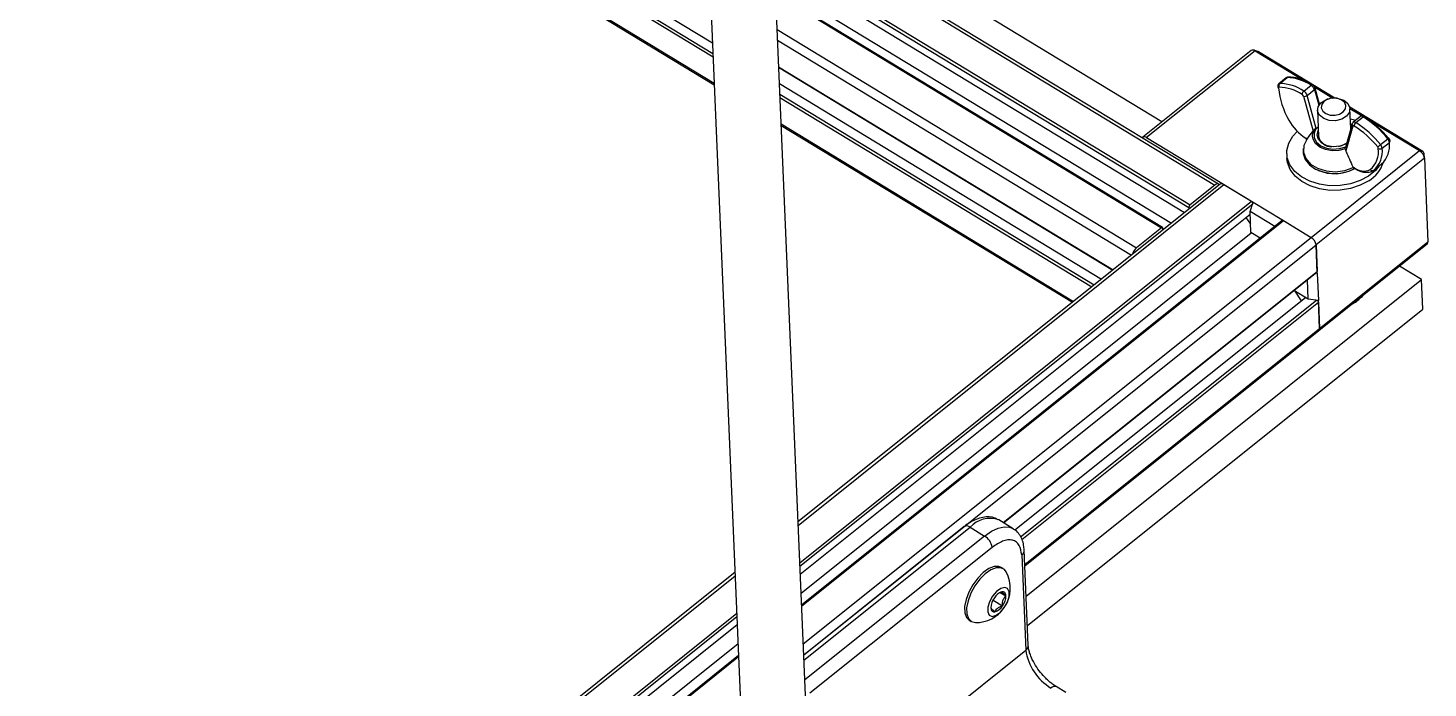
# Model space of a CAD drawing. Header units: millimetres. Extents: x -206 to 279, y 0 to 384.
# Drawn here: x -110.6 to -38.8, y 262.3 to 296.1 of the extents above; entities that cross this region are included whole.
import ezdxf

# ---------------------------------------------------------------- set-up
doc = ezdxf.new("R2010")
doc.units = ezdxf.units.MM

msp = doc.modelspace()

# ---------------------------------------------------------------- linework, layer by layer
at = {"color": 7, "linetype": 'Continuous', "lineweight": 25}
for p, q in [((-132.9086, 330.2383), (-75.4579, 295.3487)), ((-133.2435, 328.3467), (-75.3664, 293.1981)), ((-70.5699, 258.8861), (-72.7133, 309.2544)), ((-75.9327, 306.5062), (-73.9002, 258.7444)), ((-52.4208, 291.2972), (-72.4672, 303.4713)), ((-49.5242, 288.1024), (-72.4045, 301.9975)), ((-72.2951, 299.4279), (-51.2537, 286.6496)), ((-72.2538, 298.4561), (-51.9262, 286.1113)), ((-52.3918, 285.8767), (-72.2312, 297.9251)), ((-47.8434, 294.9616), (-53.4, 290.5134)), ((-47.6453, 294.9395), (-53.2018, 290.4912)), ((-47.4893, 294.9032), (-47.7197, 294.9738)), ((-47.6453, 294.9395), (-45.1016, 293.3947)), ((-47.6453, 294.9395), (-47.4706, 294.8946)), ((-43.5609, 292.5202), (-47.4706, 294.8946)), ((-72.0684, 294.1014), (-54.9395, 283.699)), ((-46.3775, 293.2682), (-46.0064, 293.5654)), ((-72.033, 293.2688), (-55.5156, 283.2378)), ((-46.049, 293.5506), (-46.4201, 293.2535)), ((-45.1413, 292.8757), (-44.7702, 293.1728)), ((-44.9699, 292.6522), (-44.5987, 292.9493)), ((-44.5951, 293.0871), (-43.6596, 292.519)), ((-44.3389, 292.2044), (-44.5634, 293.0211)), ((-44.5634, 293.0211), (-44.5626, 293.0171)), ((-45.1613, 292.6128), (-44.669, 290.822)), ((-44.5053, 290.9621), (-44.9699, 292.6522)), ((-43.7684, 292.505), (-43.8096, 292.497)), ((-43.4639, 292.5118), (-43.5056, 292.5162)), ((-44.4451, 291.8995), (-44.3883, 290.5649)), ((-39.0451, 289.7778), (-42.792, 292.0533)), ((-42.7808, 291.9853), (-42.1503, 291.6024)), ((-42.737, 290.9622), (-42.7799, 291.9703)), ((-42.7577, 291.4482), (-42.484, 291.3801)), ((-42.2452, 291.5712), (-42.6164, 291.2741)), ((-42.4787, 291.2587), (-42.1076, 291.5558)), ((-71.9415, 291.1182), (-57.0037, 282.0465)), ((-44.5053, 290.9621), (-44.4085, 291.0396)), ((-42.6725, 291.1889), (-43.0142, 289.9879)), ((-42.6317, 291.0766), (-42.9937, 289.8046)), ((-42.7471, 291.1997), (-42.6829, 291.1524)), ((-42.6164, 291.2741), (-42.6022, 291.2826)), ((-41.7629, 291.3671), (-39.2197, 289.8227)), ((-53.4023, 290.5115), (-53.3999, 290.4561)), ((-53.2018, 290.4912), (-47.7376, 287.1728)), ((-44.975, 290.4187), (-45.0447, 290.461)), ((-45.024, 290.4166), (-44.9913, 290.3967)), ((-44.9877, 290.4017), (-44.975, 290.4187)), ((-41.2113, 290.1308), (-40.8401, 290.4279)), ((-41.1296, 289.9477), (-40.7584, 290.2448)), ((-46.0179, 289.6597), (-46.0078, 289.4217)), ((-45.173, 289.9271), (-45.1796, 289.8444)), ((-44.7763, 285.3744), (-39.2197, 289.8227)), ((-38.9618, 289.4341), (-44.5184, 284.9859)), ((-39.2197, 289.8227), (-39.0451, 289.7778)), ((-38.9623, 289.4424), (-38.9807, 289.6828)), ((-38.9618, 289.4341), (-38.7794, 285.1489)), ((-44.4295, 288.8228), (-44.3956, 288.8081)), ((-42.6363, 288.9984), (-42.5666, 288.956)), ((-42.6363, 288.9984), (-42.6101, 288.9578)), ((-42.59, 288.9384), (-42.5459, 288.9116)), ((-42.5665, 288.886), (-42.5341, 288.9035)), ((-41.5279, 288.8408), (-41.1568, 289.1379)), ((-49.4351, 288.1055), (-71.0761, 270.7811)), ((-49.7074, 288.0555), (-50.9768, 287.0393)), ((-49.2369, 288.0833), (-47.8244, 287.2255)), ((-47.9018, 286.7003), (-47.7376, 287.1728)), ((-47.7376, 287.1728), (-46.2756, 286.2849)), ((-70.9622, 268.1059), (-47.8963, 286.5709)), ((-51.0406, 286.9144), (-51.0367, 286.8233)), ((-48.1102, 286.3996), (-47.8738, 286.0435)), ((-46.6338, 285.9303), (-47.9018, 286.7003)), ((-47.856, 285.6256), (-47.9018, 286.7003)), ((-46.2483, 286.2389), (-70.8943, 266.509)), ((-52.4467, 285.8626), (-53.7161, 284.8464)), ((-52.373, 285.7536), (-52.3769, 285.8447)), ((-46.2756, 286.2849), (-46.3082, 286.1909)), ((-46.2756, 286.2849), (-46.2728, 286.2193)), ((-46.2756, 286.2849), (-44.7763, 285.3744)), ((-46.1888, 286.2323), (-44.7763, 285.3744)), ((-70.9208, 267.1331), (-47.8359, 285.6134)), ((-47.3774, 285.335), (-47.856, 285.6256)), ((-44.4571, 283.5456), (-44.5184, 284.9859)), ((-44.5184, 284.9859), (-44.4606, 283.6289)), ((-44.3755, 280.5909), (-38.8189, 285.0391)), ((-44.336, 280.7006), (-38.7794, 285.1489)), ((-60.5371, 270.7357), (-44.4725, 283.596)), ((-44.5248, 283.5541), (-44.4571, 283.5456)), ((-44.5016, 283.5726), (-44.4571, 283.5456)), ((-44.4571, 283.5456), (-44.3973, 282.1409)), ((-39.1051, 283.2106), (-40.2412, 283.9006)), ((-59.3799, 266.98), (-39.1051, 283.2106)), ((-44.9188, 282.2068), (-44.9613, 283.2046)), ((-39.0408, 281.6989), (-39.1051, 283.2106)), ((-59.9545, 270.3723), (-45.0623, 282.294)), ((-44.9188, 282.2068), (-45.6517, 282.6519)), ((-45.6025, 282.6221), (-45.2729, 282.1255)), ((-44.3973, 282.1409), (-44.9188, 282.2068)), ((-44.336, 280.7006), (-44.3973, 282.1409)), ((-42.1553, 282.3451), (-42.0612, 282.4436)), ((-59.3156, 265.4682), (-39.0408, 281.6989)), ((-44.3938, 282.0576), (-44.336, 280.7006)), ((-42.6168, 281.9988), (-42.6157, 281.9708)), ((-59.4457, 268.5267), (-44.3755, 280.5909)), ((-60.0432, 270.4357), (-60.7866, 270.8872)), ((-62.5491, 270.5457), (-70.7855, 263.9523)), ((-62.2518, 270.5125), (-61.5084, 270.061)), ((-59.2725, 264.4562), (-59.4802, 269.3366)), ((-60.5567, 268.3893), (-60.6589, 268.4513)), ((-59.608, 269.0896), (-59.4003, 264.2092)), ((-74.3025, 268.1983), (-115.3983, 235.2997)), ((-60.7032, 267.1688), (-60.4136, 266.993)), ((-61.0838, 266.7587), (-61.0683, 266.7712)), ((-61.0683, 266.7712), (-61.0532, 266.8146)), ((-61.0683, 266.7712), (-60.5912, 266.4815)), ((-62.3027, 265.7447), (-62.2004, 265.6826)), ((-113.4333, 234.1063), (-74.1886, 265.523)), ((-112.7188, 233.6724), (-74.1473, 264.5502)), ((-74.1207, 263.9261), (-112.2603, 233.394)), ((-57.3403, 262.0356), (-57.8359, 262.3366))]:
    msp.add_line(p, q, dxfattribs=at)
at = {"color": 8, "linetype": 'Continuous', "lineweight": 25}
for p, q in [((-133.3509, 329.8103), (-75.4274, 294.6336)), ((-133.2872, 329.9352), (-75.4346, 294.8015)), ((-133.2932, 328.4533), (-75.3697, 293.2766)), ((-72.3976, 301.8352), (-49.7074, 288.0555)), ((-72.3195, 300.0006), (-50.9768, 287.0393)), ((-72.3123, 299.8327), (-51.0406, 286.9144)), ((-72.2291, 297.8764), (-52.4467, 285.8626)), ((-72.151, 296.0418), (-53.7161, 284.8464)), ((-72.1272, 295.4819), (-53.9842, 284.4637)), ((-72.0694, 294.1249), (-54.9232, 283.712)), ((-44.5987, 292.9493), (-44.3783, 292.1476)), ((-72.0097, 292.7216), (-55.8942, 282.9347)), ((-72.0026, 292.5537), (-56.0104, 282.8417)), ((-71.9448, 291.1967), (-56.9494, 282.09)), ((-42.6951, 291.1096), (-42.7451, 291.1527)), ((-71.0686, 270.6063), (-49.2369, 288.0833)), ((-70.9868, 268.6832), (-47.8244, 287.2255)), ((-70.9794, 268.5106), (-47.7648, 287.0947)), ((-70.892, 266.4565), (-46.1888, 286.2323)), ((-70.8102, 264.5334), (-44.7763, 285.3744)), ((-70.7857, 263.958), (-44.5184, 284.9859)), ((-60.5537, 270.7458), (-44.4606, 283.6289)), ((-59.661, 270.0142), (-44.4969, 282.1535)), ((-59.5934, 269.8898), (-44.3938, 282.0576)), ((-59.4489, 268.6022), (-44.336, 280.7006)), ((-70.7743, 263.69), (-62.2518, 270.5125)), ((-61.5084, 270.061), (-70.7312, 262.6778)), ((-61.1215, 269.4782), (-70.4644, 261.9989)), ((-115.2699, 235.2217), (-74.2951, 268.0234)), ((-113.8574, 234.3638), (-74.2132, 266.1003)), ((-113.7306, 234.2868), (-74.2059, 265.9277)), ((-67.9689, 257.3498), (-59.4003, 264.2092)), ((-112.2218, 233.3706), (-74.1185, 263.8736))]:
    msp.add_line(p, q, dxfattribs=at)
at = {"color": 7, "linetype": 'Continuous', "lineweight": 25, "flags": 128}
for points in [[(-47.4706, 294.8946), (-47.4827, 294.9008), (-47.4893, 294.9032)], [(-46.4201, 293.2535), (-46.4205, 293.2532), (-46.4261, 293.248)], [(-42.8103, 291.7955), (-42.9571, 291.5893), (-43.2037, 291.4358), (-43.5126, 291.3583), (-43.8366, 291.3685), (-44.1266, 291.465), (-44.3382, 291.633), (-44.4394, 291.847), (-44.4147, 292.0743), (-44.2679, 292.2805), (-44.0213, 292.434), (-43.8096, 292.497)], [(-43.0089, 291.9718), (-42.9901, 292.1446), (-43.067, 292.3072), (-43.2279, 292.4349), (-43.4483, 292.5082), (-43.6945, 292.516), (-43.9293, 292.457), (-44.1167, 292.3404), (-44.2283, 292.1837), (-44.247, 292.0109), (-44.1701, 291.8483), (-44.0093, 291.7206), (-43.7889, 291.6473), (-43.5426, 291.6395), (-43.3079, 291.6984), (-43.1205, 291.8151), (-43.0089, 291.9718)], [(-43.4639, 292.5118), (-43.3884, 292.5013), (-43.0984, 292.4048), (-42.8868, 292.2368), (-42.7856, 292.0228), (-42.8103, 291.7955)], [(-42.2302, 291.5801), (-42.2309, 291.5798), (-42.2452, 291.5712)], [(-41.8257, 288.5174), (-42.2601, 288.2831), (-42.7534, 288.1181), (-43.2826, 288.0301), (-43.8229, 288.0233), (-44.349, 288.098), (-44.8364, 288.2507), (-45.2623, 288.4743), (-45.6067, 288.7582), (-45.8535, 289.0893), (-45.9912, 289.452), (-46.0134, 289.8294), (-45.919, 290.2039), (-45.7124, 290.5578), (-45.4782, 290.8101)], [(-44.7013, 290.5645), (-44.6985, 290.6512), (-44.6194, 290.8903)], [(-44.5228, 290.9503), (-44.6193, 290.7184), (-44.6072, 290.4792), (-44.4876, 290.2573), (-44.2729, 290.0754), (-43.985, 289.9521), (-43.6534, 289.9), (-43.3119, 289.9244), (-42.9957, 290.0229)], [(-42.9559, 290.1931), (-43.0105, 290.1601), (-43.3054, 290.0491), (-43.6344, 290.0189), (-43.953, 290.0737), (-44.2182, 290.2061), (-44.3942, 290.3982), (-44.4573, 290.6239), (-44.4004, 290.85)], [(-42.6725, 291.1889), (-42.6743, 291.1813), (-42.6752, 291.1758)], [(-42.5673, 291.0852), (-42.5785, 291.0911), (-42.5893, 291.0951), (-42.5994, 291.0971), (-42.6086, 291.097), (-42.6167, 291.0948), (-42.6233, 291.0906), (-42.6284, 291.0845), (-42.6317, 291.0766)], [(-44.9877, 290.4017), (-45.1463, 290.0794), (-45.1664, 289.7416), (-45.0463, 289.4172), (-44.7961, 289.134), (-44.4373, 288.9161), (-44.0006, 288.7822), (-43.5233, 288.7437), (-43.0462, 288.804), (-42.6101, 288.9578)], [(-43.3586, 290.0382), (-43.1964, 290.0822), (-42.9502, 290.2132)], [(-40.7875, 290.4678), (-40.787, 290.4687), (-40.7877, 290.4684)], [(-41.8155, 288.2794), (-42.2499, 288.045), (-42.7433, 287.88), (-43.2725, 287.7921), (-43.8128, 287.7853), (-44.3389, 287.86), (-44.8263, 288.0127), (-45.2521, 288.2362), (-45.5965, 288.5202), (-45.8434, 288.8512), (-45.9811, 289.214), (-46.0078, 289.4217)], [(-45.1796, 289.8444), (-45.1758, 289.6781), (-45.0754, 289.3718), (-44.8598, 289.0984), (-44.545, 288.8782), (-44.1543, 288.7275), (-43.7168, 288.6575), (-43.2648, 288.6733), (-42.832, 288.7739), (-42.5341, 288.9035)], [(-41.2808, 289.0386), (-41.4705, 288.8102), (-41.8257, 288.5174)], [(-49.4893, 288.0621), (-49.4954, 288.0733), (-49.5177, 288.098), (-49.5469, 288.1119), (-49.582, 288.1145), (-49.6214, 288.1056), (-49.6638, 288.0857), (-49.7074, 288.0555)], [(-52.3769, 285.8447), (-52.3787, 285.8576), (-52.3831, 285.8679), (-52.3898, 285.8754), (-52.3986, 285.8795), (-52.4091, 285.8803), (-52.4209, 285.8777), (-52.4336, 285.8717), (-52.4467, 285.8626)], [(-60.6589, 268.4513), (-60.7757, 268.4986), (-61.0151, 268.4966), (-61.2889, 268.3908), (-61.577, 268.1891), (-61.858, 267.9065), (-62.1109, 267.564), (-62.3172, 267.1869), (-62.4614, 266.8032), (-62.5329, 266.4413), (-62.5263, 266.1282), (-62.4423, 265.887), (-62.3027, 265.7447)], [(-60.4038, 268.2238), (-60.4865, 268.3348), (-60.6735, 268.4366), (-60.9128, 268.4345), (-61.1867, 268.3287), (-61.4748, 268.1271), (-61.7557, 267.8445), (-62.0087, 267.5019), (-62.215, 267.1248), (-62.3592, 266.7411), (-62.4307, 266.3793), (-62.4241, 266.0661), (-62.34, 265.8249), (-62.1846, 265.6735), (-61.9832, 265.6232)], [(-60.3298, 267.3677), (-60.4805, 267.4277), (-60.6797, 267.3744), (-60.8971, 267.2161), (-61.0996, 266.9767), (-61.2565, 266.6929), (-61.3437, 266.4077), (-61.348, 266.1646), (-61.2688, 266.0006), (-61.1182, 265.9406), (-60.919, 265.9939), (-60.7015, 266.1523), (-60.499, 266.3916), (-60.3422, 266.6755), (-60.255, 266.9606), (-60.2506, 267.2037), (-60.3298, 267.3677)], [(-60.4136, 266.993), (-60.4192, 267.0441), (-60.4313, 267.0892), (-60.4497, 267.1273), (-60.474, 267.1578), (-60.504, 267.1802), (-60.539, 267.1941), (-60.5784, 267.1993), (-60.6216, 267.1957)], [(-61.1851, 266.3754), (-61.1795, 266.3242), (-61.1674, 266.2792), (-61.149, 266.2411), (-61.1246, 266.2106), (-61.0947, 266.1882), (-61.0597, 266.1742), (-61.0202, 266.169), (-60.977, 266.1727)]]:
    msp.add_lwpolyline(points, dxfattribs=at)
at = {"color": 8, "linetype": 'Continuous', "lineweight": 25, "flags": 128}
for points in [[(-43.0188, 289.9183), (-43.3476, 289.8308), (-43.6956, 289.8158), (-44.0307, 289.8745), (-44.322, 290.0017), (-44.5426, 290.1854), (-44.6721, 290.4088), (-44.7013, 290.5645)], [(-61.5084, 270.061), (-61.1593, 270.3027), (-60.8204, 270.4619), (-60.5049, 270.5324), (-60.2248, 270.5117), (-60.0556, 270.4431)]]:
    msp.add_lwpolyline(points, dxfattribs=at)
at = {"color": 7, "linetype": 'Continuous', "lineweight": 25}
for centre, radius, start, end in [((-47.7613, 294.799), 0.1822, 50.440136, 116.804158), ((-46.0574, 291.2619), 2.3041, 56.035029, 88.730314), ((-46.3973, 293.1167), 0.0862, 185.924605, 242.506978), ((-46.4072, 293.0462), 0.0305, 93.529214, 191.308816), ((-42.5576, 293.3669), 3.8932, 184.813067, 210.612546), ((-46.2699, 293.1521), 0.1584, 132.834368, 208.459009), ((-46.4578, 290.8794), 2.1978, 56.035029, 88.730314), ((-46.4286, 290.9648), 2.3041, 56.035029, 88.730314), ((-44.991, 292.6896), 0.2393, 128.93373, 176.971516), ((-45.359, 292.5312), 0.4075, 17.27397, 57.711369), ((-44.9878, 292.8283), 0.4075, 17.27397, 57.711369), ((-45.317, 292.5644), 0.163, 17.27397, 57.711369), ((-45.1054, 292.8259), 0.2203, 255.293369, 307.960402), ((-44.825, 287.226), 5.1119, 38.781976, 57.887035), ((-42.0586, 291.5352), 0.0483, 354.954523, 61.295884), ((-44.6027, 287.4008), 4.8762, 38.781976, 57.887035), ((-43.6711, 292.611), 2.5513, 208.736859, 237.42766), ((-42.3284, 291.0726), 0.2393, 128.93373, 176.971516), ((-45.1594, 286.9551), 4.8762, 38.781976, 57.887035), ((-45.1962, 286.9289), 5.1119, 38.781976, 57.887035), ((-53.3166, 290.3571), 0.1766, 49.434275, 119.015798), ((-44.9948, 290.4572), 0.05, 175.624808, 234.343297), ((-43.7186, 290.7082), 0.6849, 192.075139, 271.19089), ((-37.6026, 285.6125), 5.7824, 128.613549, 130.503322), ((-41.4585, 289.9207), 0.1338, 6.594768, 41.486863), ((-41.4618, 289.9092), 0.3344, 6.594768, 41.486863), ((-42.0366, 290.0797), 1.2888, 313.052501, 7.358138), ((-41.0906, 290.2064), 0.3344, 6.594768, 41.486863), ((-40.8073, 290.3136), 0.0844, 305.432615, 0.588667), ((-42.5368, 289.776), 1.2217, 310.838822, 7.528389), ((-42.3929, 289.7807), 1.2743, 310.838822, 7.528389), ((-41.2366, 290.0943), 0.1815, 240.629731, 306.130919), ((-39.5028, 289.3549), 0.5468, 8.332877, 58.822045), ((-39.1168, 289.66), 0.1379, 9.507146, 58.689186), ((-43.5631, 290.7745), 2.1353, 247.052484, 297.821006), ((-42.5167, 288.9522), 0.05, 175.624808, 234.343297), ((-42.0703, 289.5545), 0.7775, 230.335086, 295.316211), ((-42.7425, 289.7884), 1.771, 301.562431, 341.397731), ((-41.6312, 288.923), 0.1283, 213.743249, 303.956929), ((-49.3529, 287.9429), 0.1822, 50.440136, 116.804158), ((-47.9176, 287.0771), 0.1752, 18.583975, 57.862072), ((-50.8686, 286.9053), 0.1723, 128.933722, 176.971528), ((-46.2236, 286.1901), 0.0547, 50.440125, 116.804155), ((-45.0594, 284.9066), 0.5468, 8.332877, 58.822045), ((-38.9016, 285.1308), 0.1235, 312.02401, 8.38663), ((-53.3235, 284.3758), 0.6129, 129.839737, 166.890097), ((-44.4973, 283.6235), 0.037, 312.024012, 8.386645), ((-44.5443, 282.0386), 0.1518, 7.219571, 45.06216), ((-44.4582, 280.6826), 0.1235, 312.02401, 8.38663), ((-61.933, 269.3593), 0.8202, 8.332877, 58.822045), ((-61.9536, 267.3852), 1.7622, 325.517197, 28.420192), ((-60.4098, 266.5357), 0.6931, 107.794985, 149.561944), ((-61.9536, 267.3852), 1.7622, 269.039483, 325.517197), ((-60.2768, 266.3465), 0.9087, 143.510761, 178.179168), ((-61.1888, 266.8326), 0.6931, 287.794985, 329.561944), ((-61.3218, 267.0218), 0.9087, 323.510761, 358.179168), ((-56.6953, 264.6054), 2.7339, 188.332877, 238.822045)]:
    msp.add_arc(centre, radius, start, end, dxfattribs=at)
at = {"color": 8, "linetype": 'Continuous', "lineweight": 25}
for centre, radius, start, end in [((-46.0054, 293.4938), 0.0716, 90.799063, 127.499896), ((-45.9462, 293.4924), 0.0946, 92.86854, 129.482254), ((-46.3765, 293.1966), 0.0716, 90.799063, 127.499896), ((-44.7153, 293.1211), 0.0754, 76.657231, 136.675219), ((-44.6388, 293.0143), 0.0763, 301.67563, 2.131853), ((-42.1932, 291.4449), 0.1402, 52.325449, 105.300878), ((-42.0527, 291.504), 0.0755, 76.823482, 136.649303), ((-42.5614, 291.1665), 0.1141, 175.339394, 231.995532), ((-42.5634, 291.1525), 0.1358, 51.445713, 106.630713), ((-40.1928, 289.6441), 1.0165, 125.81805, 129.551729), ((-61.2326, 269.5791), 1.3821, 71.173501, 137.517336), ((-62.4245, 270.3139), 0.2632, 48.989107, 118.255187), ((-59.7851, 269.3379), 0.305, 305.489048, 359.39573), ((-59.5771, 264.4572), 0.3046, 305.469643, 359.802902), ((-57.9217, 262.1017), 0.2506, 70.54591, 138.926991)]:
    msp.add_arc(centre, radius, start, end, dxfattribs=at)
at = {"color": 7, "linetype": 'Continuous', "lineweight": 25}
for centre, major_axis, ratio, start_param, end_param in [((-44.6122, 291.027), (0.1416, -0.0006), 0.6969228, 5.3992169, 5.5714047), ((-53.298, 290.1681), (-0.0978, 0.3472), 0.198446, 0.100885, 0.4844287)]:
    msp.add_ellipse(centre, major_axis=major_axis, ratio=ratio, start_param=start_param, end_param=end_param, dxfattribs=at)
for points, knots in [([(-45.9446, 293.5861), (-45.9528, 293.586), (-45.9718, 293.5857), (-46.0002, 293.5782), (-46.0282, 293.566), (-46.0439, 293.5537), (-46.0513, 293.548)], [0, 0, 0, 0, 0.209324, 0.4801047, 0.7554695, 1, 1, 1, 1]), ([(-44.6938, 293.1924), (-44.768, 293.2353), (-44.9837, 293.3603), (-45.3371, 293.5055), (-45.6833, 293.5856), (-45.8791, 293.5865), (-45.9509, 293.5869)], [0, 0, 0, 0, 0.1681904, 0.4896341, 0.8127631, 1, 1, 1, 1]), ([(-46.4255, 293.2486), (-46.4348, 293.2392), (-46.4532, 293.2205), (-46.4715, 293.185), (-46.4826, 293.1469), (-46.4829, 293.1205), (-46.483, 293.1076)], [0, 0, 0, 0, 0.25807749, 0.51279223, 0.76100174, 1, 1, 1, 1]), ([(-44.5626, 293.0171), (-44.5684, 293.0339), (-44.58, 293.0674), (-44.613, 293.1181), (-44.6534, 293.1635), (-44.6831, 293.1841), (-44.6979, 293.1945)], [0, 0, 0, 0, 0.2508723, 0.5011645, 0.7508744, 1, 1, 1, 1]), ([(-42.0353, 291.5775), (-42.0503, 291.5844), (-42.0811, 291.5988), (-42.1329, 291.6062), (-42.1851, 291.602), (-42.2152, 291.5874), (-42.2304, 291.58)], [0, 0, 0, 0, 0.2331042, 0.480314, 0.7375549, 1, 1, 1, 1]), ([(-44.975, 290.4187), (-44.8774, 290.5491), (-44.7762, 290.6844), (-44.6727, 290.8172), (-44.669, 290.822)], [0, 0, 0, 0, 0.9642834, 1, 1, 1, 1]), ([(-44.669, 290.822), (-44.6631, 290.8298), (-44.6488, 290.8485), (-44.6302, 290.8749), (-44.6194, 290.8903)], [0, 0, 0, 0, 0.4193733, 1, 1, 1, 1]), ([(-44.5228, 290.9503), (-44.5287, 290.9472), (-44.5444, 290.9388), (-44.5713, 290.9268), (-44.5987, 290.9114), (-44.6132, 290.8988), (-44.6186, 290.8913), (-44.6194, 290.8903)], [0, 0, 0, 0, 0.1808901, 0.476456, 0.7185904, 0.9614754, 1, 1, 1, 1]), ([(-42.6016, 291.2829), (-42.6108, 291.2764), (-42.6292, 291.2634), (-42.6506, 291.2374), (-42.6668, 291.2082), (-42.6724, 291.1864), (-42.6752, 291.1757)], [0, 0, 0, 0, 0.255943, 0.5094457, 0.758173, 1, 1, 1, 1]), ([(-43.0188, 289.9183), (-43.0191, 289.9274), (-43.0196, 289.9458), (-43.0187, 289.9704), (-43.015, 289.9829), (-43.0136, 289.9878)], [0, 0, 0, 0, 0.3798393, 0.7604144, 1, 1, 1, 1]), ([(-40.7229, 290.3144), (-40.7243, 290.3271), (-40.727, 290.3522), (-40.7413, 290.3929), (-40.7613, 290.4327), (-40.7789, 290.4566), (-40.7877, 290.4684)], [0, 0, 0, 0, 0.25748953, 0.5100949, 0.75765109, 1, 1, 1, 1]), ([(-43.0188, 289.9183), (-43.0149, 289.8832), (-43.0105, 289.8436), (-42.9954, 289.8086), (-42.9937, 289.8046)], [0, 0, 0, 0, 0.8844339, 1, 1, 1, 1]), ([(-42.9937, 289.8046), (-42.9894, 289.7949), (-42.8688, 289.5261), (-42.7504, 289.2574), (-42.6363, 288.9984)], [0, 0, 0, 0, 0.0357166, 1, 1, 1, 1]), ([(-42.5892, 288.9399), (-42.5921, 288.941), (-42.601, 288.9444), (-42.6064, 288.9524), (-42.6101, 288.9578)], [0, 0, 0, 0, 0.3174084, 1, 1, 1, 1]), ([(-42.5459, 288.9116), (-42.4921, 288.8815), (-42.3348, 288.7933), (-42.1303, 288.7146), (-41.9953, 288.7188), (-41.9539, 288.7201)], [0, 0, 0, 0, 0.2645268, 0.774371, 1, 1, 1, 1]), ([(-41.9539, 288.7201), (-41.8985, 288.7153), (-41.7515, 288.7028), (-41.6354, 288.7713), (-41.5632, 288.8139)], [0, 0, 0, 0, 0.3776525, 1, 1, 1, 1]), ([(-42.6157, 281.9708), (-42.5399, 282.0241), (-42.3874, 282.1313), (-42.233, 282.2736), (-42.1553, 282.3451)], [0, 0, 0, 0, 0.4969604, 1, 1, 1, 1]), ([(-60.8078, 270.8857), (-60.8575, 270.9168), (-60.9971, 271.0043), (-61.2753, 271.051), (-61.6069, 271.0308), (-61.9381, 270.929), (-62.248, 270.7632), (-62.4508, 270.6324), (-62.545, 270.5482), (-62.5492, 270.5445)], [0, 0, 0, 0, 0.0974633, 0.2743578, 0.4598956, 0.6496345, 0.8289108, 0.9924419, 1, 1, 1, 1]), ([(-59.608, 269.0896), (-59.6357, 269.2688), (-59.6781, 269.5444), (-59.874, 269.7602), (-60.0714, 269.8585), (-60.3118, 269.8726), (-60.657, 269.7957), (-60.9385, 269.6033), (-61.1215, 269.4782)], [0, 0, 0, 0, 0.2394568, 0.3683607, 0.5, 0.6316393, 0.7605432, 1, 1, 1, 1]), ([(-59.4838, 269.3349), (-59.4891, 269.421), (-59.501, 269.6138), (-59.5805, 269.889), (-59.7237, 270.1523), (-59.8907, 270.3462), (-60.0246, 270.4143), (-60.0688, 270.4367)], [0, 0, 0, 0, 0.1870419, 0.418956, 0.6508905, 0.8849295, 1, 1, 1, 1]), ([(-60.6216, 267.1957), (-60.6629, 267.1841), (-60.7059, 267.172), (-60.742, 267.1521), (-60.7435, 267.1513)], [0, 0, 0, 0, 0.958561, 1, 1, 1, 1]), ([(-60.4136, 266.993), (-60.4336, 267.0089), (-60.4971, 267.0593), (-60.583, 267.1332), (-60.6198, 267.178), (-60.6212, 267.191), (-60.6216, 267.1957)], [0, 0, 0, 0, 0.15602549, 0.49370742, 0.81905775, 1, 1, 1, 1]), ([(-61.1851, 266.3754), (-61.1846, 266.3707), (-61.1832, 266.3577), (-61.1464, 266.3129), (-61.0605, 266.239), (-60.9971, 266.1886), (-60.977, 266.1727)], [0, 0, 0, 0, 0.18094225, 0.50629258, 0.84397451, 1, 1, 1, 1]), ([(-60.977, 266.1727), (-60.964, 266.202), (-60.9377, 266.2616), (-60.8607, 266.3554), (-60.74, 266.4327), (-60.6369, 266.4665), (-60.5912, 266.4815)], [0, 0, 0, 0, 0.21645, 0.4402998, 0.7518915, 1, 1, 1, 1]), ([(-60.5912, 266.4815), (-60.5925, 266.5247), (-60.5952, 266.6126), (-60.5721, 266.7587), (-60.509, 266.8922), (-60.4429, 266.962), (-60.4136, 266.993)], [0, 0, 0, 0, 0.21645, 0.44029982, 0.75189148, 1, 1, 1, 1]), ([(-58.6459, 263.0688), (-58.7317, 263.1833), (-58.8521, 263.344), (-58.9953, 263.5889), (-59.0977, 263.792), (-59.188, 264.021), (-59.246, 264.233), (-59.2714, 264.3818), (-59.2705, 264.442), (-59.2703, 264.4529)], [0, 0, 0, 0, 0.237757, 0.3335635, 0.4889772, 0.6444879, 0.8047442, 0.9646943, 1, 1, 1, 1]), ([(-57.8363, 262.3402), (-57.8981, 262.3786), (-58.0196, 262.4541), (-58.2032, 262.6037), (-58.4172, 262.8004), (-58.5582, 262.9659), (-58.6459, 263.0688)], [0, 0, 0, 0, 0.2245233, 0.4421426, 0.6533597, 1, 1, 1, 1])]:
    msp.add_open_spline(points, degree=3, knots=knots, dxfattribs=at)

doc.saveas('drawing.dxf')
